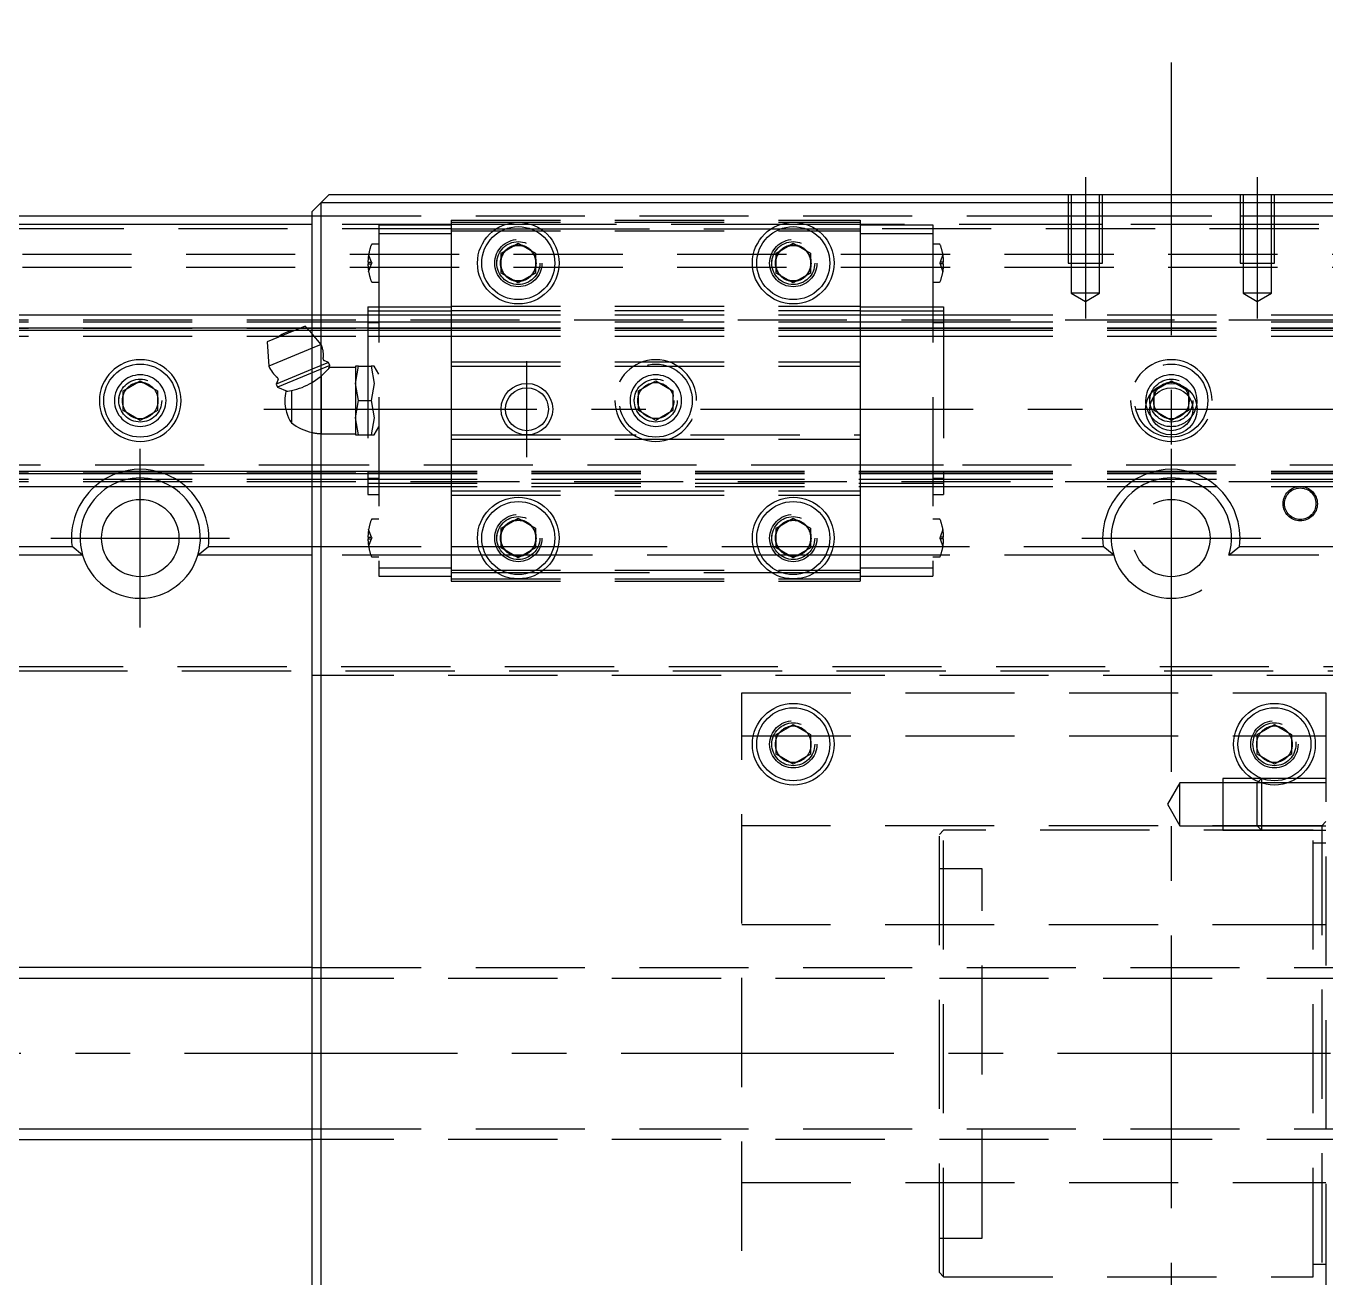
# Model space of a CAD drawing. Extents: x -11 to 792, y -340 to 120.
# Drawn here: x 126.7 to 278, y -26 to 119.6 of the extents above; entities that cross this region are included whole.
import ezdxf

# ---------------------------------------------------------------- set-up
doc = ezdxf.new("R2010")
doc.units = 0
doc.linetypes.add('CENTER', pattern=[50.8, 31.75, -6.35, 6.35, -6.35])
doc.linetypes.add('DASHED', pattern=[19.05, 12.7, -6.35])
doc.layers.get('0').update_dxf_attribs({"linetype": 'CONTINUOUS'})
doc.layers.add('CENTER', color=1, linetype='CENTER')

msp = doc.modelspace()

# ---------------------------------------------------------------- linework, layer by layer
at = {"color": 7, "linetype": 'CONTINUOUS'}
for p, q in [((161, 99), (162, 100)), ((162, 100), (358, 100)), ((160, 98), (161, 99)), ((161, 99), (161, -99)), ((359, 99), (161, 99)), ((2, 97.5), (160, 97.5)), ((160, -98), (160, 98)), ((160, 96.5), (1, 96.5)), ((182, 93.15), (184, 94.31)), ((184, 94.31), (186, 93.15)), ((214, 93.15), (216, 94.31)), ((216, 94.31), (218, 93.15)), ((182, 90.85), (182, 93.15)), ((186, 93.15), (186, 90.85)), ((214, 90.85), (214, 93.15)), ((218, 93.15), (218, 90.85)), ((184, 89.69), (182, 90.85)), ((186, 90.85), (184, 89.69)), ((216, 89.69), (214, 90.85)), ((218, 90.85), (216, 89.69)), ((0, 86), (160, 86)), ((0, 84.48), (158.73, 84.48)), ((0, 84.2), (158.05, 84.2)), ((159.2, 84.68), (154.77, 82.84)), ((160, 83.76), (159.2, 84.68)), ((159.37, 84.48), (160, 84.48)), ((159.62, 84.2), (160, 84.2)), ((154.77, 82.84), (154.97, 80)), ((160, 82.09), (154.97, 80)), ((160, 79.66), (155.83, 77.93)), ((160, 79.22), (155.98, 77.56)), ((138, 77.15), (140, 78.31)), ((140, 78.31), (142, 77.15)), ((156.04, 78.44), (155.83, 77.93)), ((155.83, 77.93), (155.98, 77.56)), ((155.98, 77.56), (157.1, 77.09)), ((156.94, 77.07), (157.6, 77.18)), ((157.6, 77.18), (157.6, 73.4)), ((138, 74.85), (138, 77.15)), ((142, 77.15), (142, 74.85)), ((140, 73.69), (138, 74.85)), ((142, 74.85), (140, 73.69)), ((0, 67.8), (160, 67.8)), ((0, 67.52), (160, 67.52)), ((0, 66), (160, 66)), ((182, 61.15), (184, 62.31)), ((184, 62.31), (186, 61.15)), ((214, 61.15), (216, 62.31)), ((216, 62.31), (218, 61.15)), ((182, 58.85), (182, 61.15)), ((186, 61.15), (186, 58.85)), ((214, 58.85), (214, 61.15)), ((218, 61.15), (218, 58.85)), ((133.29, 58), (26.71, 58)), ((27.94, 59), (132.06, 59)), ((133.29, 58), (132.06, 59)), ((146.71, 58), (147.94, 59)), ((160, 58), (146.71, 58)), ((147.94, 59), (160, 59)), ((184, 57.69), (182, 58.85)), ((186, 58.85), (184, 57.69)), ((216, 57.69), (214, 58.85)), ((218, 58.85), (216, 57.69)), ((214, 37.15), (216, 38.31)), ((216, 38.31), (218, 37.15)), ((270, 37.15), (272, 38.31)), ((272, 38.31), (274, 37.15)), ((214, 34.85), (214, 37.15)), ((218, 37.15), (218, 34.85)), ((270, 34.85), (270, 37.15)), ((274, 37.15), (274, 34.85)), ((216, 33.69), (214, 34.85)), ((218, 34.85), (216, 33.69)), ((272, 33.69), (270, 34.85)), ((274, 34.85), (272, 33.69)), ((160, 10), (28, 10)), ((28, -10), (160, -10))]:
    msp.add_line(p, q, dxfattribs=at)
at = {"color": 3, "linetype": 'DASHED'}
for p, q in [((248, 100), (248, 92)), ((248.35, 100), (248.35, 92)), ((251.65, 92), (251.65, 100)), ((252, 92), (252, 100)), ((268, 100), (268, 92)), ((268.35, 100), (268.35, 92)), ((271.65, 92), (271.65, 100)), ((272, 92), (272, 100)), ((160, 97.5), (248, 97.5)), ((176.2, 97), (223.8, 97)), ((176.2, 97), (176.2, 96)), ((223.8, 97), (223.8, 96)), ((248, 97.5), (252, 97.5)), ((252, 97.5), (268, 97.5)), ((268, 97.5), (272, 97.5)), ((272, 97.5), (360, 97.5)), ((176.2, 96), (0.5, 96)), ((176.2, 96.5), (160, 96.5)), ((167.77, 96.45), (176.2, 96.45)), ((167.77, 96.45), (167.77, 95.45)), ((167.77, 95.45), (176.2, 95.45)), ((167.77, 95.45), (167.77, 56.55)), ((176.2, 96.75), (223.8, 96.75)), ((182.48, 96.5), (176.2, 96.5)), ((176.2, 96), (176.2, 87)), ((176.2, 96), (181.44, 96)), ((176.2, 95.75), (223.8, 95.75)), ((181.44, 96), (182.56, 96)), ((185.52, 96.5), (182.48, 96.5)), ((182.56, 96), (185.44, 96)), ((185.44, 96), (186.56, 96)), ((214.48, 96.5), (185.52, 96.5)), ((186.56, 96), (213.44, 96)), ((213.44, 96), (214.56, 96)), ((217.52, 96.5), (214.48, 96.5)), ((214.56, 96), (217.44, 96)), ((217.44, 96), (218.56, 96)), ((223.8, 96.5), (217.52, 96.5)), ((218.56, 96), (223.8, 96)), ((248, 96.5), (223.8, 96.5)), ((223.8, 96.45), (232.23, 96.45)), ((223.8, 96), (223.8, 87)), ((296.2, 96), (223.8, 96)), ((223.8, 95.45), (232.23, 95.45)), ((232.23, 96.45), (232.23, 95.45)), ((232.23, 95.45), (232.23, 56.55)), ((252, 96.5), (248, 96.5)), ((268, 96.5), (252, 96.5)), ((272, 96.5), (268, 96.5)), ((296.2, 96.5), (272, 96.5)), ((167.77, 94.2), (166.99, 94.2)), ((233.01, 94.2), (232.23, 94.2)), ((520, 93), (0, 93)), ((166.9, 92.1), (166.58, 93)), ((181.5, 92), (181.53, 92.41)), ((213.5, 92), (213.53, 92.37)), ((233.42, 93), (233.1, 92.1)), ((520, 91.5), (0, 91.5)), ((166.58, 92.1), (166.5, 92.1)), ((166.5, 91.9), (166.58, 91.9)), ((166.58, 92.1), (166.9, 92.1)), ((166.58, 91.9), (166.58, 92.1)), ((166.58, 91), (166.9, 91.9)), ((166.58, 91.9), (166.9, 91.9)), ((166.9, 92.1), (166.94, 92)), ((166.9, 91.9), (166.94, 92)), ((233.1, 92.1), (233.06, 92)), ((233.1, 91.9), (233.06, 92)), ((233.42, 92.1), (233.1, 92.1)), ((233.1, 91.9), (233.42, 91)), ((233.42, 91.9), (233.1, 91.9)), ((233.5, 92.1), (233.42, 92.1)), ((233.42, 92.1), (233.42, 91.9)), ((233.42, 91.9), (233.5, 91.9)), ((248, 92), (252, 92)), ((248.35, 92), (248.35, 88.5)), ((251.65, 88.5), (251.65, 92)), ((268, 92), (272, 92)), ((268.35, 92), (268.35, 88.5)), ((271.65, 88.5), (271.65, 92)), ((166.99, 89.8), (167.77, 89.8)), ((232.23, 89.8), (233.01, 89.8)), ((248.35, 88.5), (250, 87.55)), ((251.65, 88.5), (248.35, 88.5)), ((250, 87.55), (251.65, 88.5)), ((268.35, 88.5), (270, 87.55)), ((271.65, 88.5), (268.35, 88.5)), ((270, 87.55), (271.65, 88.5)), ((166.5, 86.93), (167.77, 86.93)), ((166.5, 86.93), (166.5, 84.33)), ((166.5, 86.92), (167.77, 86.92)), ((166.5, 86.46), (167.77, 86.46)), ((167.77, 86.93), (176.2, 86.93)), ((167.77, 86.46), (176.2, 86.46)), ((176.2, 87), (223.8, 87)), ((176.2, 87), (176.2, 86.5)), ((176.2, 86.5), (176.2, 80.5)), ((176.2, 86.5), (223.8, 86.5)), ((223.8, 87), (223.8, 86.5)), ((223.8, 86.93), (232.23, 86.93)), ((223.8, 86.5), (223.8, 80.5)), ((223.8, 86.46), (232.23, 86.46)), ((232.23, 86.93), (233.5, 86.93)), ((232.23, 86.92), (233.5, 86.92)), ((232.23, 86.46), (233.5, 86.46)), ((233.5, 86.93), (233.5, 84.33)), ((0, 85.4), (520, 85.4)), ((0, 85.15), (160, 85.15)), ((160, 86), (166.5, 86)), ((160, 85.15), (166.5, 85.15)), ((166.5, 86), (176.2, 86)), ((166.5, 85.15), (176.2, 85.15)), ((166.5, 85.08), (167.77, 85.08)), ((176.2, 86), (223.8, 86)), ((176.2, 85.15), (223.8, 85.15)), ((223.8, 86), (233.5, 86)), ((223.8, 85.15), (233.5, 85.15)), ((232.23, 85.08), (233.5, 85.08)), ((233.5, 86), (286.5, 86)), ((233.5, 85.15), (286.5, 85.15)), ((0, 84.42), (166.5, 84.42)), ((0, 83.5), (166.5, 83.5)), ((158.05, 84.2), (159.62, 84.2)), ((158.73, 84.48), (159.37, 84.48)), ((160, 84.48), (166.5, 84.48)), ((160, 84.2), (166.5, 84.2)), ((161.07, 82.53), (160, 83.76)), ((166.5, 84.48), (176.2, 84.48)), ((166.5, 84.42), (176.2, 84.42)), ((166.5, 84.33), (166.5, 67.67)), ((166.5, 84.2), (176.2, 84.2)), ((166.5, 83.5), (176.2, 83.5)), ((176.2, 84.48), (223.8, 84.48)), ((176.2, 84.42), (223.8, 84.42)), ((176.2, 84.2), (223.8, 84.2)), ((176.2, 83.5), (223.8, 83.5)), ((223.8, 84.48), (233.5, 84.48)), ((223.8, 84.42), (233.5, 84.42)), ((223.8, 84.2), (233.5, 84.2)), ((223.8, 83.5), (233.5, 83.5)), ((233.5, 84.48), (286.5, 84.48)), ((233.5, 84.42), (286.5, 84.42)), ((233.5, 84.33), (233.5, 67.67)), ((233.5, 84.2), (286.5, 84.2)), ((233.5, 83.5), (286.5, 83.5)), ((161.07, 82.53), (160, 82.09)), ((161.93, 80.45), (160, 79.66)), ((161.93, 80.45), (161.42, 80.66)), ((162.08, 80.08), (161.93, 80.45)), ((176.2, 80.5), (223.8, 80.5)), ((176.2, 80.5), (176.2, 80)), ((223.8, 80.5), (223.8, 80)), ((162.08, 80.08), (160, 79.22)), ((160, 78.1), (161.04, 78.83)), ((161.04, 78.83), (162.08, 79.85)), ((161.04, 78.83), (161.04, 72.15)), ((161.9, 79.64), (162.08, 80.08)), ((165.04, 79.85), (162.08, 79.85)), ((165.4, 80), (165.04, 80)), ((165.04, 80), (165.04, 78)), ((165.04, 78), (165.4, 80)), ((165.4, 80), (166.87, 80)), ((167.22, 80), (166.87, 80)), ((166.87, 80), (167.22, 78)), ((167.77, 79.06), (167.22, 80)), ((176.2, 80), (176.2, 72)), ((176.2, 80), (223.8, 80)), ((223.8, 80), (223.8, 72)), ((165.4, 76), (165.04, 78)), ((165.04, 78), (165.04, 74)), ((167.22, 78), (166.87, 76)), ((198, 77.15), (200, 78.31)), ((200, 78.31), (202, 77.15)), ((258, 77.15), (260, 78.31)), ((260, 78.31), (262, 77.15)), ((137.5, 76), (137.53, 76.41)), ((165.04, 74), (165.4, 76)), ((165.4, 76), (166.87, 76)), ((166.87, 76), (167.22, 74)), ((197.5, 76), (197.53, 76.37)), ((198, 74.85), (198, 77.15)), ((202, 77.15), (202, 74.85)), ((257.5, 76), (257.53, 76.41)), ((258, 76.5), (258, 77.15)), ((258, 74.85), (258, 76.5)), ((262, 77.15), (262, 76.5)), ((262, 76.5), (262, 74.85)), ((200, 73.69), (198, 74.85)), ((202, 74.85), (200, 73.69)), ((260, 73.69), (258, 74.85)), ((262, 74.85), (260, 73.69)), ((165.04, 74), (165.04, 72)), ((165.4, 72), (165.04, 74)), ((167.22, 74), (166.87, 72)), ((167.22, 72), (167.77, 72.94)), ((161.04, 72.15), (165.04, 72.15)), ((165.04, 72), (165.4, 72)), ((165.4, 72), (166.87, 72)), ((166.87, 72), (167.22, 72)), ((176.2, 72), (185, 72)), ((176.2, 72), (176.2, 71.5)), ((176.2, 71.5), (176.2, 65.5)), ((176.2, 71.5), (223.8, 71.5)), ((185, 72), (223.8, 72)), ((223.8, 72), (223.8, 71.5)), ((223.8, 71.5), (223.8, 65.5)), ((166.5, 68.5), (0, 68.5)), ((223.8, 68.5), (166.5, 68.5)), ((233.5, 68.5), (223.8, 68.5)), ((286.5, 68.5), (233.5, 68.5)), ((0, 67.58), (166.5, 67.58)), ((0, 66.85), (160, 66.85)), ((0, 66.6), (520, 66.6)), ((160, 67.8), (166.5, 67.8)), ((160, 67.52), (166.5, 67.52)), ((160, 66.85), (166.5, 66.85)), ((166.5, 67.8), (223.8, 67.8)), ((166.5, 67.67), (166.5, 65.07)), ((166.5, 67.58), (223.8, 67.58)), ((166.5, 67.52), (223.8, 67.52)), ((167.77, 66.92), (166.5, 66.92)), ((166.5, 66.85), (223.8, 66.85)), ((223.8, 67.8), (233.5, 67.8)), ((223.8, 67.58), (233.5, 67.58)), ((223.8, 67.52), (233.5, 67.52)), ((223.8, 66.85), (233.5, 66.85)), ((233.5, 66.92), (232.23, 66.92)), ((233.5, 67.8), (286.5, 67.8)), ((233.5, 67.67), (233.5, 65.07)), ((233.5, 67.58), (286.5, 67.58)), ((233.5, 67.52), (286.5, 67.52)), ((233.5, 66.85), (286.5, 66.85)), ((160, 66), (166.5, 66)), ((166.5, 66.4), (233.5, 66.4)), ((166.5, 66), (223.8, 66)), ((166.5, 65.08), (167.77, 65.08)), ((166.5, 65.07), (167.77, 65.07)), ((176.2, 65.5), (223.8, 65.5)), ((176.2, 65.5), (176.2, 65)), ((223.8, 66), (233.5, 66)), ((223.8, 65.5), (223.8, 65)), ((232.23, 65.08), (233.5, 65.08)), ((232.23, 65.07), (233.5, 65.07)), ((233.5, 66), (286.5, 66)), ((176.2, 65), (176.2, 56)), ((176.2, 65), (223.8, 65)), ((223.8, 65), (223.8, 56)), ((167.77, 62.2), (166.99, 62.2)), ((233.01, 62.2), (232.23, 62.2)), ((166.9, 60.1), (166.58, 61)), ((233.42, 61), (233.1, 60.1)), ((166.58, 60.1), (166.5, 60.1)), ((166.5, 59.9), (166.58, 59.9)), ((166.58, 60.1), (166.9, 60.1)), ((166.58, 59.9), (166.58, 60.1)), ((166.58, 59), (166.9, 59.9)), ((166.58, 59.9), (166.9, 59.9)), ((166.9, 60.1), (166.94, 60)), ((166.9, 59.9), (166.94, 60)), ((181.5, 60), (181.53, 60.41)), ((213.5, 60), (213.53, 60.37)), ((233.1, 60.1), (233.06, 60)), ((233.1, 59.9), (233.06, 60)), ((233.42, 60.1), (233.1, 60.1)), ((233.1, 59.9), (233.42, 59)), ((233.42, 59.9), (233.1, 59.9)), ((233.5, 60.1), (233.42, 60.1)), ((233.42, 60.1), (233.42, 59.9)), ((233.42, 59.9), (233.5, 59.9)), ((160, 59), (176.2, 59)), ((176.2, 58), (160, 58)), ((166.99, 57.8), (167.77, 57.8)), ((176.2, 59), (179.36, 59)), ((179.69, 58), (176.2, 58)), ((179.36, 59), (179.87, 59)), ((180.25, 58), (179.69, 58)), ((179.87, 59), (181.44, 59)), ((182.11, 58), (180.25, 58)), ((181.44, 59), (181.71, 59)), ((181.71, 59), (182, 59)), ((182, 59), (182.15, 59)), ((182.5, 58), (182.11, 58)), ((182.15, 59), (182.2, 59)), ((182.2, 59), (185.8, 59)), ((183.36, 58), (182.5, 58)), ((183.46, 58), (183.36, 58)), ((183.5, 58), (183.46, 58)), ((184.5, 58), (183.5, 58)), ((184.54, 58), (184.5, 58)), ((184.64, 58), (184.54, 58)), ((185.5, 58), (184.64, 58)), ((185.89, 58), (185.5, 58)), ((185.8, 59), (185.85, 59)), ((185.85, 59), (186, 59)), ((187.75, 58), (185.89, 58)), ((186, 59), (186.29, 59)), ((186.29, 59), (186.56, 59)), ((186.56, 59), (188.13, 59)), ((188.31, 58), (187.75, 58)), ((188.13, 59), (188.64, 59)), ((211.69, 58), (188.31, 58)), ((188.64, 59), (211.36, 59)), ((211.36, 59), (211.87, 59)), ((212.25, 58), (211.69, 58)), ((211.87, 59), (213.44, 59)), ((214.11, 58), (212.25, 58)), ((213.44, 59), (213.71, 59)), ((213.71, 59), (214, 59)), ((214, 59), (214.15, 59)), ((214.5, 58), (214.11, 58)), ((214.15, 59), (214.2, 59)), ((214.2, 59), (217.8, 59)), ((215.36, 58), (214.5, 58)), ((215.46, 58), (215.36, 58)), ((215.5, 58), (215.46, 58)), ((216.5, 58), (215.5, 58)), ((216.54, 58), (216.5, 58)), ((216.64, 58), (216.54, 58)), ((217.5, 58), (216.64, 58)), ((217.89, 58), (217.5, 58)), ((217.8, 59), (217.85, 59)), ((217.85, 59), (218, 59)), ((219.75, 58), (217.89, 58)), ((218, 59), (218.29, 59)), ((218.29, 59), (218.56, 59)), ((218.56, 59), (220.13, 59)), ((220.31, 58), (219.75, 58)), ((220.13, 59), (220.64, 59)), ((223.8, 58), (220.31, 58)), ((220.64, 59), (223.8, 59)), ((223.8, 59), (252.06, 59)), ((253.29, 58), (223.8, 58)), ((232.23, 57.8), (233.01, 57.8)), ((253.29, 58), (252.06, 59)), ((266.71, 58), (267.94, 59)), ((296.2, 58), (266.71, 58)), ((267.94, 59), (296.2, 59)), ((167.77, 56.55), (167.77, 55.55)), ((167.77, 56.55), (176.2, 56.55)), ((176.2, 56.25), (223.8, 56.25)), ((176.2, 56), (181.44, 56)), ((176.2, 56), (176.2, 55)), ((181.44, 56), (182.56, 56)), ((182.56, 56), (185.44, 56)), ((185.44, 56), (186.56, 56)), ((186.56, 56), (213.44, 56)), ((213.44, 56), (214.56, 56)), ((214.56, 56), (217.44, 56)), ((217.44, 56), (218.56, 56)), ((218.56, 56), (223.8, 56)), ((223.8, 56.55), (232.23, 56.55)), ((223.8, 56), (223.8, 55)), ((232.23, 56.55), (232.23, 55.55)), ((167.77, 55.55), (176.2, 55.55)), ((176.2, 55.25), (223.8, 55.25)), ((176.2, 55), (223.8, 55)), ((223.8, 55.55), (232.23, 55.55)), ((519.5, 44.5), (0.5, 44.5)), ((519, 45), (1, 45)), ((360, 44), (160, 44)), ((210, 42), (278, 42)), ((210, -42), (210, 42)), ((278, 42), (278, -42)), ((210, 37), (278, 37)), ((213.5, 36), (213.52, 36.3)), ((274.48, 36.29), (274.5, 36)), ((269.42, 32.01), (266, 32.01)), ((266, 32.01), (266, 26.01)), ((270.5, 32.01), (269.42, 32.01)), ((270.5, 32.01), (270.12, 31.64)), ((270.53, 32.01), (270.5, 32.01)), ((270.53, 32.01), (270.5, 32.01)), ((270.5, 32.01), (270.5, 31.49)), ((273.47, 32.01), (270.53, 32.01)), ((273.47, 32.01), (270.53, 32.01)), ((274.58, 32.01), (273.47, 32.01)), ((274.58, 32.01), (273.47, 32.01)), ((278, 32.01), (274.58, 32.01)), ((278, 32.01), (274.58, 32.01)), ((261, 31.51), (259.56, 29.01)), ((266, 31.51), (261, 31.51)), ((261, 26.51), (261, 31.51)), ((270, 31.51), (266, 31.51)), ((270.12, 31.64), (270, 31.51)), ((270.44, 31.51), (270, 31.51)), ((270, 26.51), (270, 31.51)), ((273.56, 31.51), (270.44, 31.51)), ((270.5, 31.49), (270.5, 26.01)), ((278, 31.51), (273.56, 31.51)), ((259.56, 29.01), (261, 26.51)), ((277.5, 26.5), (210, 26.5)), ((233.5, 26), (233, 25.5)), ((276.5, 26), (233.5, 26)), ((233.5, -26), (233.5, 26)), ((261, 26.51), (266, 26.51)), ((266, 26.51), (270, 26.51)), ((266, 26.01), (270.5, 26.01)), ((270, 26.51), (278, 26.51)), ((270, 26.51), (270.5, 26.01)), ((270, 26.51), (278, 26.51)), ((270.5, 26.01), (278, 26.01)), ((270.5, 26.01), (278, 26.01)), ((276.5, -26), (276.5, 26)), ((278, 27), (277.5, 26.5)), ((277.5, 26.5), (277.5, -26.5)), ((233, -25.5), (233, 25.5)), ((278, 24.5), (276.5, 24.5)), ((238, 21.5), (233, 21.5)), ((238, -21.5), (238, 21.5)), ((277.5, 15), (210, 15)), ((278, 15), (277.5, 15)), ((160, 10), (360, 10)), ((360, 8.75), (160, 8.75)), ((160, -8.75), (360, -8.75)), ((360, -10), (160, -10)), ((210, -15), (277.5, -15)), ((277.5, -15), (278, -15)), ((277.5, -15), (278, -15)), ((233, -21.5), (238, -21.5)), ((233, -25.5), (233.5, -26)), ((276.5, -24.5), (278, -24.5)), ((233.5, -26), (276.5, -26))]:
    msp.add_line(p, q, dxfattribs=at)
at = {"color": 3, "linetype": 'CONTINUOUS'}
for p, q in [((160, 8.75), (28, 8.75)), ((28, -8.75), (160, -8.75))]:
    msp.add_line(p, q, dxfattribs=at)
at = {"color": 7, "linetype": 'CONTINUOUS'}
for centre, radius in [((184, 92), 4.75), ((184, 92), 4.25), ((216, 92), 4.75), ((216, 92), 4.25), ((140, 76), 4.25), ((185, 75), 2.5), ((260, 75), 3), ((260, 75), 2.5), ((140, 60), 4.5), ((184, 60), 4.75), ((184, 60), 4.25), ((216, 60), 4.75), ((216, 60), 4.25), ((216, 36), 4.75), ((216, 36), 4.25), ((272, 36), 4.75), ((272, 36), 4.25)]:
    msp.add_circle(centre, radius, dxfattribs=at)
at = {"color": 3, "linetype": 'DASHED'}
for centre, radius in [((184, 92), 2.75), ((184, 92), 2.5), ((184, 92), 2.07), ((216, 92), 2.75), ((216, 92), 2.5), ((216, 92), 2.07), ((200, 76), 4.25), ((260, 76), 4.25), ((140, 76), 2.5), ((200, 76), 2.5), ((200, 76), 2.1), ((260, 76), 2.5), ((275, 64), 2), ((275, 64), 1.83), ((260, 60), 4.5), ((184, 60), 2.75), ((184, 60), 2.5), ((184, 60), 2.07), ((216, 60), 2.75), ((216, 60), 2.5), ((216, 60), 2.07), ((216, 36), 2.75), ((216, 36), 2.5), ((272, 36), 2.75), ((272, 36), 2.5)]:
    msp.add_circle(centre, radius, dxfattribs=at)
at = {"color": 3, "linetype": 'CONTINUOUS'}
msp.add_circle((185, 75), 3, dxfattribs=at)
at = {"color": 3, "linetype": 'DASHED'}
for centre, radius, start, end in [((172.5, 92), 6, 159.1494, 170.4059), ((166.99, 94.1), 0.1, 90, 159.1494), ((184, 92), 2.1, 102.2472, 137.7528), ((184, 92), 2.06, 105.9141, 134.0859), ((184, 92), 2.06, 74.0859, 105.9141), ((184, 92), 2.1, 77.7528, 102.2472), ((184, 92), 2.1, 42.2472, 77.7528), ((184, 92), 2.06, 45.9141, 74.0859), ((216, 92), 2.1, 102.2472, 137.7528), ((216, 92), 2.06, 105.9141, 134.0859), ((216, 92), 2.06, 74.0859, 105.9141), ((216, 92), 2.1, 77.7528, 102.2472), ((216, 92), 2.1, 42.2472, 77.7528), ((216, 92), 2.06, 45.9141, 74.0859), ((233.01, 94.1), 0.1, 20.8506, 90), ((227.5, 92), 6, 9.5941, 20.8506), ((172.5, 92), 6, 170.4203, 179.0449), ((184, 92), 2.1, 162.2472, 180), ((184, 92), 2.06, 165.9141, 194.0859), ((184, 92), 2.06, 134.0859, 165.9141), ((184, 92), 2.1, 137.7528, 162.2472), ((184, 92), 2.06, 14.0859, 45.9141), ((184, 92), 2.1, 17.7528, 42.2472), ((184, 92), 2.1, 342.2472, 17.7528), ((184, 92), 2.06, 0, 14.0859), ((216, 92), 2.1, 162.2472, 180), ((216, 92), 2.06, 165.9141, 194.0859), ((216, 92), 2.06, 134.0859, 165.9141), ((216, 92), 2.1, 137.7528, 162.2472), ((216, 92), 2.06, 14.0859, 45.9141), ((216, 92), 2.1, 17.7528, 42.2472), ((216, 92), 2.1, 342.2472, 17.7528), ((216, 92), 2.06, 0, 14.0859), ((227.5, 92), 6, 0.9551, 9.5797), ((172.5, 92), 6, 180.9551, 189.5797), ((172.5, 92), 6, 189.5941, 200.8506), ((184, 92), 2.1, 180, 197.7528), ((184, 92), 2.06, 194.0859, 225.9141), ((184, 92), 2.1, 197.7528, 222.2472), ((184, 92), 2.06, 314.0859, 345.9141), ((184, 92), 2.1, 317.7528, 342.2472), ((184, 92), 2.06, 345.9141, 0), ((216, 92), 2.1, 180, 197.7528), ((216, 92), 2.06, 194.0859, 225.9141), ((216, 92), 2.1, 197.7528, 222.2472), ((216, 92), 2.06, 314.0859, 345.9141), ((216, 92), 2.1, 317.7528, 342.2472), ((216, 92), 2.06, 345.9141, 0), ((227.5, 92), 6, 339.1494, 350.4059), ((227.5, 92), 6, 350.4203, 359.0449), ((166.99, 89.9), 0.1, 200.8506, 270), ((184, 92), 2.1, 222.2472, 257.7528), ((184, 92), 2.06, 225.9141, 254.0859), ((184, 92), 2.06, 254.0859, 285.9141), ((184, 92), 2.1, 257.7528, 282.2472), ((184, 92), 2.1, 282.2472, 317.7528), ((184, 92), 2.06, 285.9141, 314.0859), ((216, 92), 2.1, 222.2472, 257.7528), ((216, 92), 2.06, 225.9141, 254.0859), ((216, 92), 2.06, 254.0859, 285.9141), ((216, 92), 2.1, 257.7528, 282.2472), ((216, 92), 2.1, 282.2472, 317.7528), ((216, 92), 2.06, 285.9141, 314.0859), ((233.01, 89.9), 0.1, 270, 339.1494), ((158.02, 81.27), 3.3, 353.1639, 22.4998), ((161.49, 80.85), 0.2, 173.1612, 247.4985), ((200, 76), 4.75, 0, 180), ((260, 76), 4.75, 0, 180), ((140, 76), 3, 0, 180), ((200, 76), 3, 0, 180), ((260, 76), 3, 0, 180), ((140, 76), 2.1, 137.7528, 162.2472), ((140, 76), 2.1, 102.2472, 137.7528), ((140, 76), 2.1, 77.7528, 102.2472), ((140, 76), 2.1, 42.2472, 77.7528), ((140, 76), 2.1, 17.7528, 42.2472), ((260, 76), 2.1, 137.7528, 162.2472), ((260, 76), 2.1, 102.2472, 137.7528), ((260, 76), 2.1, 77.7528, 102.2472), ((260, 76), 2.1, 42.2472, 77.7528), ((260, 76), 2.1, 17.7528, 42.2472), ((140, 76), 3, 180, 0), ((140, 76), 2.1, 162.2472, 180), ((140, 76), 2.1, 180, 197.7528), ((140, 76), 2.1, 342.2472, 17.7528), ((200, 76), 4.75, 180, 0), ((200, 76), 3, 180, 0), ((260, 76), 4.75, 180, 0), ((260, 76), 3, 180, 218.6822), ((260, 76), 2.1, 168.463, 180), ((260, 76), 2.1, 180, 197.7528), ((260, 76), 2.1, 162.2472, 168.463), ((260, 76), 2.1, 11.537, 17.7528), ((260, 76), 2.1, 342.2472, 11.537), ((260, 76), 3, 321.3178, 0), ((140, 76), 2.1, 197.7528, 222.2472), ((140, 76), 2.1, 222.2472, 257.7528), ((140, 76), 2.1, 282.2472, 317.7528), ((140, 76), 2.1, 317.7528, 342.2472), ((260, 76), 2.1, 197.7528, 222.2472), ((260, 76), 2.1, 222.2472, 257.7528), ((260, 76), 2.1, 282.2472, 317.7528), ((260, 76), 2.1, 317.7528, 342.2472), ((140, 76), 2.1, 257.7528, 282.2472), ((260, 76), 3, 218.6822, 321.3178), ((260, 76), 2.1, 257.7528, 282.2472), ((161.27, 78.15), 6, 257.7689, 267.8214), ((140, 60), 8, 48.5904, 131.4096), ((140, 60), 7, 58.9973, 121.0027), ((260, 60), 8, 48.5904, 131.4096), ((260, 60), 7, 58.9973, 121.0027), ((260, 60), 8, 131.4096, 187.1808), ((260, 60), 7, 121.0027, 196.6015), ((260, 60), 7, 343.3985, 58.9973), ((260, 60), 8, 352.8192, 48.5904), ((172.5, 60), 6, 159.1494, 170.4059), ((166.99, 62.1), 0.1, 90, 159.1494), ((184, 60), 2.1, 102.2472, 137.7528), ((184, 60), 2.06, 74.0859, 105.9141), ((184, 60), 2.1, 77.7528, 102.2472), ((184, 60), 2.1, 42.2472, 77.7528), ((216, 60), 2.1, 102.2472, 137.7528), ((216, 60), 2.06, 74.0859, 105.9141), ((216, 60), 2.1, 77.7528, 102.2472), ((216, 60), 2.1, 42.2472, 77.7528), ((233.01, 62.1), 0.1, 20.8506, 90), ((227.5, 60), 6, 9.5941, 20.8506), ((172.5, 60), 6, 170.4203, 179.0449), ((184, 60), 2.1, 162.2472, 180), ((184, 60), 2.06, 134.0859, 165.9141), ((184, 60), 2.1, 137.7528, 162.2472), ((184, 60), 2.06, 105.9141, 134.0859), ((184, 60), 2.06, 45.9141, 74.0859), ((184, 60), 2.06, 14.0859, 45.9141), ((184, 60), 2.1, 17.7528, 42.2472), ((184, 60), 2.1, 342.2472, 17.7528), ((216, 60), 2.1, 162.2472, 180), ((216, 60), 2.06, 134.0859, 165.9141), ((216, 60), 2.1, 137.7528, 162.2472), ((216, 60), 2.06, 105.9141, 134.0859), ((216, 60), 2.06, 45.9141, 74.0859), ((216, 60), 2.06, 14.0859, 45.9141), ((216, 60), 2.1, 17.7528, 42.2472), ((216, 60), 2.1, 342.2472, 17.7528), ((227.5, 60), 6, 0.9551, 9.5797), ((172.5, 60), 6, 180.9551, 189.5797), ((184, 60), 2.1, 180, 197.7528), ((184, 60), 2.06, 165.9141, 194.0859), ((184, 60), 2.06, 194.0859, 225.9141), ((184, 60), 2.1, 197.7528, 222.2472), ((184, 60), 2.06, 314.0859, 345.9141), ((184, 60), 2.1, 317.7528, 342.2472), ((184, 60), 2.06, 0, 14.0859), ((184, 60), 2.06, 345.9141, 0), ((216, 60), 2.1, 180, 197.7528), ((216, 60), 2.06, 165.9141, 194.0859), ((216, 60), 2.06, 194.0859, 225.9141), ((216, 60), 2.1, 197.7528, 222.2472), ((216, 60), 2.06, 314.0859, 345.9141), ((216, 60), 2.1, 317.7528, 342.2472), ((216, 60), 2.06, 0, 14.0859), ((216, 60), 2.06, 345.9141, 0), ((227.5, 60), 6, 350.4203, 359.0449), ((172.5, 60), 6, 189.5941, 200.8506), ((166.99, 57.9), 0.1, 200.8506, 270), ((184, 60), 2.1, 222.2472, 257.7528), ((184, 60), 2.06, 225.9141, 254.0859), ((184, 60), 2.06, 254.0859, 285.9141), ((184, 60), 2.1, 257.7528, 282.2472), ((184, 60), 2.1, 282.2472, 317.7528), ((184, 60), 2.06, 285.9141, 314.0859), ((216, 60), 2.1, 222.2472, 257.7528), ((216, 60), 2.06, 225.9141, 254.0859), ((216, 60), 2.06, 254.0859, 285.9141), ((216, 60), 2.1, 257.7528, 282.2472), ((216, 60), 2.1, 282.2472, 317.7528), ((216, 60), 2.06, 285.9141, 314.0859), ((233.01, 57.9), 0.1, 270, 339.1494), ((227.5, 60), 6, 339.1494, 350.4059), ((260, 60), 7, 196.6015, 343.3985), ((216, 36), 2.1, 102.2472, 137.7528), ((216, 36), 2.1, 77.7528, 102.2472), ((216, 36), 2.1, 42.2472, 77.7528), ((272, 36), 2.1, 102.2472, 137.7528), ((272, 36), 2.1, 77.7528, 102.2472), ((272, 36), 2.1, 42.2472, 77.7528), ((216, 36), 2.1, 162.2472, 180), ((216, 36), 2.1, 137.7528, 162.2472), ((216, 36), 2.1, 17.7528, 42.2472), ((216, 36), 2.1, 342.2472, 17.7528), ((272, 36), 2.1, 162.2472, 180), ((272, 36), 2.1, 137.7528, 162.2472), ((272, 36), 2.1, 17.7528, 42.2472), ((272, 36), 2.1, 342.2472, 17.7528), ((216, 36), 2.1, 180, 197.7528), ((216, 36), 2.1, 197.7528, 222.2472), ((216, 36), 2.1, 317.7528, 342.2472), ((272, 36), 2.1, 180, 197.7528), ((272, 36), 2.1, 197.7528, 222.2472), ((272, 36), 2.1, 317.7528, 342.2472), ((216, 36), 2.1, 222.2472, 257.7528), ((216, 36), 2.1, 257.7528, 282.2472), ((216, 36), 2.1, 282.2472, 317.7528), ((272, 36), 2.1, 222.2472, 257.7528), ((272, 36), 2.1, 257.7528, 282.2472), ((272, 36), 2.1, 282.2472, 317.7528)]:
    msp.add_arc(centre, radius, start, end, dxfattribs=at)
at = {"color": 7, "linetype": 'CONTINUOUS'}
for centre, radius, start, end in [((158.15, 80.95), 3.2, 112.5, 130.7094), ((158.15, 80.95), 3.2, 94.2906, 112.5), ((140, 76), 4.75, 0, 180), ((158.02, 81.27), 3.3, 202.5002, 231.8361), ((155.86, 78.51), 0.2, 337.5015, 51.8388), ((155.97, 85.01), 8, 281.7644, 300.2609), ((140, 76), 4.75, 180, 0), ((161.52, 76), 4.7, 166.8211, 179.9998), ((161.52, 76), 4.7, 180.0002, 213.5861), ((161.27, 78.15), 6, 232.2738, 257.7689), ((140, 60), 8, 131.4096, 187.1808), ((140, 60), 7, 121.0027, 196.6015), ((140, 60), 7, 343.3985, 58.9973), ((140, 60), 8, 352.8192, 48.5904), ((140, 60), 7, 196.6015, 343.3985)]:
    msp.add_arc(centre, radius, start, end, dxfattribs=at)
at = {"layer": 'CENTER', "color": 1, "linetype": 'CENTER'}
for p, q in [((260, -119.6), (260, 119.6)), ((250, 102), (250, 85.55)), ((270, 102), (270, 85.55)), ((185, 69.4), (185, 80.6)), ((154.4, 75), (365.6, 75)), ((140, 49.6), (140, 70.4)), ((260, 49.6), (260, 70.4)), ((129.6, 60), (150.4, 60)), ((249.6, 60), (270.4, 60)), ((583.31, 0), (-11.37, 0))]:
    msp.add_line(p, q, dxfattribs=at)

doc.saveas('drawing.dxf')
